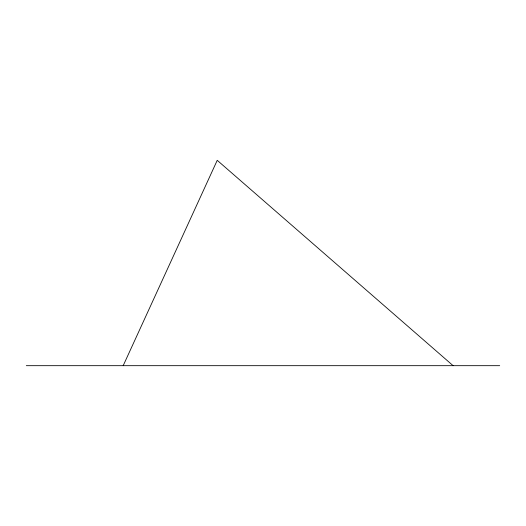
<?xml version="1.0" encoding="UTF-8"?>
<svg xmlns="http://www.w3.org/2000/svg" width="526" height="526" viewBox="0 0 526 526"><rect width="100%" height="100%" fill="white"/><g stroke="black" fill="none" stroke-linecap="round" stroke-linejoin="round"><path stroke-width="0.79" d="M123.183 365.675L217.231 160.325L453.116 365.675M26.3 365.675L499.7 365.675"/></g></svg>
